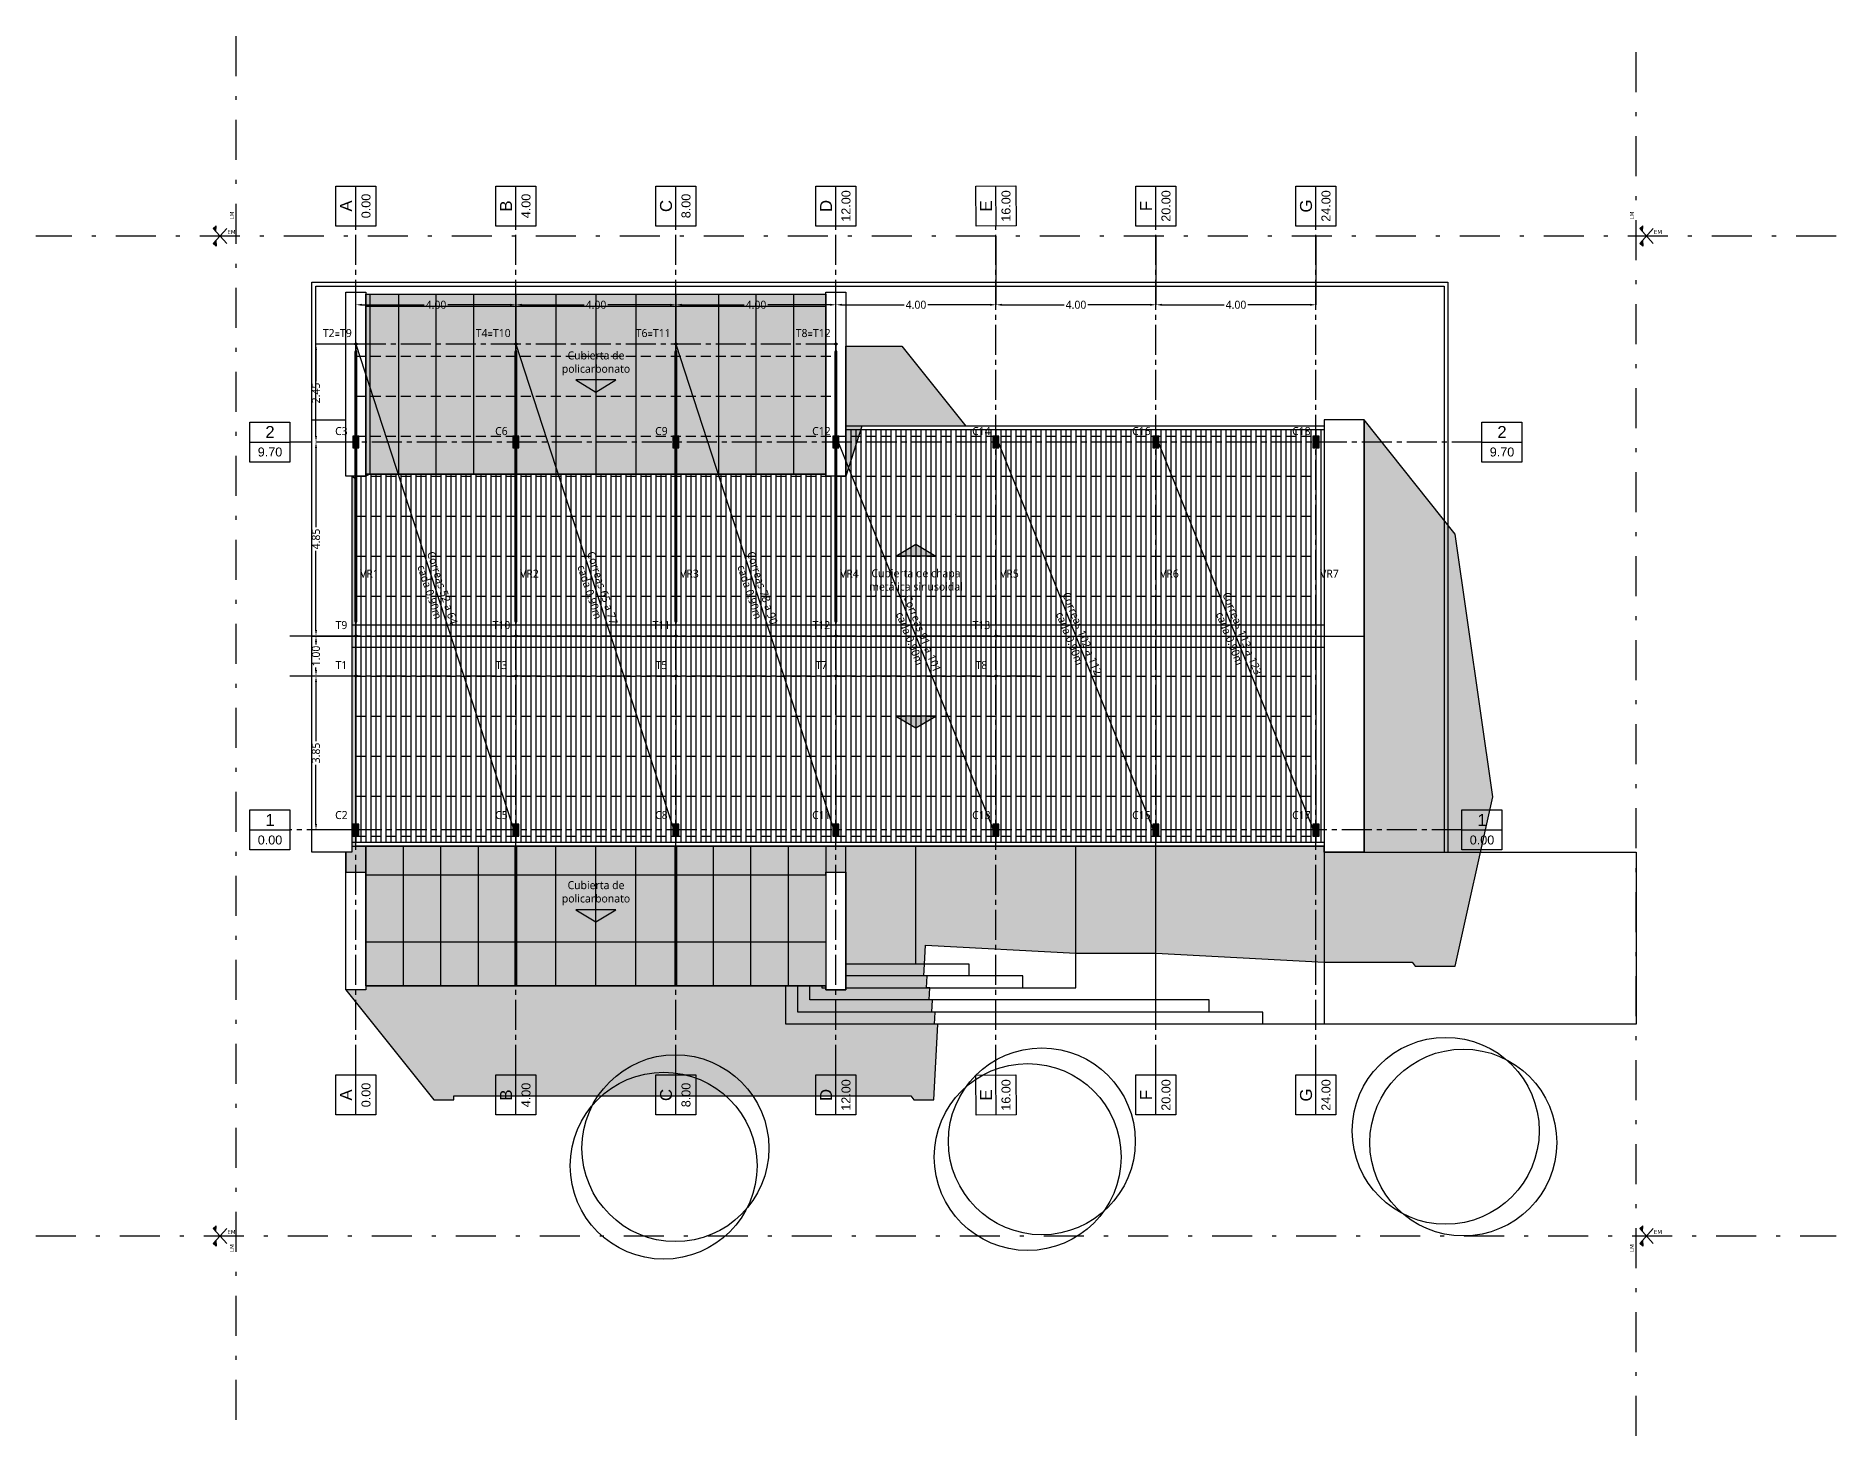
# Model space of a CAD drawing. Header units: inches. Extents: x -5 to 57, y -105 to 48.
# Drawn here: x -5 to 40, y -105 to -70 of the extents above; entities that cross this region are included whole.
import ezdxf

# ---------------------------------------------------------------- set-up
doc = ezdxf.new("R2010")
doc.units = ezdxf.units.IN
doc.header["$MEASUREMENT"] = 0
for name, pattern in [('CENTER2', [1.125, 0.75, -0.125, 0.125, -0.125]), ('CONTINUA', [0]), ('DASHDOT', [25.4, 12.7, -6.35, 0, -6.35]), ('DASHDOTX2', [2, 1, -0.5, 0, -0.5]), ('DASHED2', [0.375, 0.25, -0.125]), ('DIVIDEX2', [63.5, 25.4, -12.7, 0, -12.7, 0, -12.7])]:
    doc.linetypes.add(name, pattern=pattern)
doc.layers.get('Defpoints').update_dxf_attribs({"color": 140})
for name, color, linetype in [('AL-Mamp', 3, 'Continuous'), ('AL-Pavimentos', 1, 'Continuous'), ('Al-Proyecciones', 1, 'DASHED2'), ('DIM-Cotas100', 2, 'Continuous'), ('DIM-Estructura', 2, 'Continuous'), ('EJES-Estructura', 3, 'CENTER2'), ('EJES-Terreno', 2, 'DIVIDEX2'), ('ES-CorreaViga', 240, 'Continuous'), ('ES-Primaria', 3, 'CENTER2'), ('ES-Secundaria', 1, 'DASHED2'), ('ES-Tensor', 4, 'Continuous'), ('HTC-Estructura', 250, 'CONTINUA'), ('HTC-Plantas', 8, 'Continuous'), ('HTC-TexturaPiso', 7, 'Continuous'), ('HTC-Vidrios', 254, 'Continuous'), ('TXT-Estructura', 4, 'DASHDOT')]:
    doc.layers.add(name, color=color, linetype=linetype)
doc.styles.add('2.0 RobotoLight', font='Roboto-Light.ttf', dxfattribs={"height": 0.2})
doc.styles.get("Standard").update_dxf_attribs({"font": 'arial.ttf'})
doc.dimstyles.new('Estructura', dxfattribs={"dimtxt": 0.2, "dimasz": 0.15, "dimexe": 0, "dimexo": 0, "dimgap": 0.04, "dimtad": 0, "dimrnd": 0.001, "dimzin": 0, "dimdsep": 46, "dimtxsty": '2.0 RobotoLight', "dimcen": 0.09, "dimclre": 8, "dimadec": 0, "dimazin": 0, "dimtfac": 1, "dimtix": 1, "dimtmove": 2, "dimatfit": 3, "dimfxl": 1, "dimtolj": 1, "dimtzin": 0, "dimarcsym": 0})

# ---------------------------------------------------------------- blocks, each defined once
blk = doc.blocks.new('casilleros')
at = {"color": 4, "linetype": 'Continuous', "ltscale": 0.7}
blk.add_line((-0.5, 0), (0.5, 0), dxfattribs=at)
blk.add_lwpolyline([(0.5, -0.5), (-0.5, -0.5), (-0.5, 0.5), (0.5, 0.5)], close=True, dxfattribs=at)
blk = doc.blocks.new('eje')
h = blk.add_hatch(color=256)
h.dxf.hatch_style = 1
h.paths.add_polyline_path([(-277.836, -131.917), (-277.829, -132.058), (-277.762, -131.984)])
h = blk.add_hatch(color=256)
h.dxf.hatch_style = 1
h.paths.add_polyline_path([(-277.762, -132.353), (-277.829, -132.279), (-277.836, -132.42)])
at = {"linetype": 'CONTINUA'}
for points in [[(-277.829, -132.058), (-277.836, -131.917), (-277.762, -131.984), (-278.1, -132.353)], [(-277.829, -132.279), (-277.836, -132.42), (-277.762, -132.353), (-278.1, -131.984)]]:
    blk.add_lwpolyline(points, dxfattribs=at)
blk = doc.blocks.new('columna')
at = {"layer": 'HTC-Estructura'}
h = blk.add_hatch(color=256, dxfattribs=at)
h.dxf.hatch_style = 1
h.paths.add_polyline_path([(0.1, 0), (0.15, 0), (0.15, 0.3), (0.1, 0.3)])
h.paths.add_polyline_path([(0, 0), (0.05, 0), (0.05, 0.3), (0, 0.3)])
for points in [[(0, 0), (0.05, 0), (0.05, 0.3), (0, 0.3)], [(0.1, 0), (0.15, 0), (0.15, 0.3), (0.1, 0.3)]]:
    blk.add_lwpolyline(points, close=True)
blk = doc.blocks.new('*D68')
at = {"layer": 'Defpoints', "color": 0, "lineweight": -3, "transparency": 16777216}
for p in [(3, -77.7), (2, -80.15), (3, -80.15)]:
    blk.add_point(p, dxfattribs=at)
at = {"layer": 'DIM-Estructura', "color": 8, "lineweight": -2, "transparency": 16777216}
for p, q in [((3, -77.7), (2, -77.7)), ((3, -80.15), (2, -80.15))]:
    blk.add_line(p, q, dxfattribs=at)
at = {"layer": 'DIM-Estructura', "color": 0, "lineweight": -2, "transparency": 16777216}
for p, q in [((2, -77.85), (2, -78.631)), ((2, -80), (2, -79.219))]:
    blk.add_line(p, q, dxfattribs=at)
at = {"layer": 'DIM-Estructura', "color": 0, "lineweight": -3, "transparency": 16777216}
for points in [[(1.975, -77.85), (2.025, -77.85), (2, -77.7)], [(1.975, -80), (2.025, -80), (2, -80.15)]]:
    blk.add_solid(points, dxfattribs=at)
at = {"layer": 'DIM-Estructura', "color": 0, "lineweight": -3, "transparency": 16777216, "insert": (2, -78.925), "char_height": 0.2, "attachment_point": 5, "rotation": 90, "style": '2.0 RobotoLight'}
blk.add_mtext('\\A1;2.45', dxfattribs=at)
blk = doc.blocks.new('*D69')
at = {"layer": 'Defpoints', "color": 0, "lineweight": -3, "transparency": 16777216}
for p in [(3, -80.15), (2, -85), (3, -85)]:
    blk.add_point(p, dxfattribs=at)
at = {"layer": 'DIM-Estructura', "color": 8, "lineweight": -2, "transparency": 16777216}
for p, q in [((3, -80.15), (2, -80.15)), ((3, -85), (2, -85))]:
    blk.add_line(p, q, dxfattribs=at)
at = {"layer": 'DIM-Estructura', "color": 0, "lineweight": -2, "transparency": 16777216}
for p, q in [((2, -80.3), (2, -82.278)), ((2, -84.85), (2, -82.872))]:
    blk.add_line(p, q, dxfattribs=at)
at = {"layer": 'DIM-Estructura', "color": 0, "lineweight": -3, "transparency": 16777216}
for points in [[(1.975, -80.3), (2.025, -80.3), (2, -80.15)], [(1.975, -84.85), (2.025, -84.85), (2, -85)]]:
    blk.add_solid(points, dxfattribs=at)
at = {"layer": 'DIM-Estructura', "color": 0, "lineweight": -3, "transparency": 16777216, "insert": (2, -82.575), "char_height": 0.2, "attachment_point": 5, "rotation": 90, "style": '2.0 RobotoLight'}
blk.add_mtext('\\A1;4.85', dxfattribs=at)
blk = doc.blocks.new('*D70')
at = {"layer": 'Defpoints', "color": 0, "lineweight": -3, "transparency": 16777216}
for p in [(3, -85), (2, -86), (3, -86)]:
    blk.add_point(p, dxfattribs=at)
at = {"layer": 'DIM-Estructura', "color": 8, "lineweight": -2, "transparency": 16777216}
for p, q in [((3, -85), (2, -85)), ((3, -86), (2, -86))]:
    blk.add_line(p, q, dxfattribs=at)
at = {"layer": 'DIM-Estructura', "color": 0, "lineweight": -2, "transparency": 16777216}
for p, q in [((2, -85.15), (2, -85.213)), ((2, -85.85), (2, -85.787))]:
    blk.add_line(p, q, dxfattribs=at)
at = {"layer": 'DIM-Estructura', "color": 0, "lineweight": -3, "transparency": 16777216}
for points in [[(1.975, -85.15), (2.025, -85.15), (2, -85)], [(1.975, -85.85), (2.025, -85.85), (2, -86)]]:
    blk.add_solid(points, dxfattribs=at)
at = {"layer": 'DIM-Estructura', "color": 0, "lineweight": -3, "transparency": 16777216, "insert": (2, -85.5), "char_height": 0.2, "attachment_point": 5, "rotation": 90, "style": '2.0 RobotoLight'}
blk.add_mtext('\\A1;1.00', dxfattribs=at)
blk = doc.blocks.new('*D71')
at = {"layer": 'Defpoints', "color": 0, "lineweight": -3, "transparency": 16777216}
for p in [(3, -86), (2, -89.85), (3, -89.85)]:
    blk.add_point(p, dxfattribs=at)
at = {"layer": 'DIM-Estructura', "color": 8, "lineweight": -2, "transparency": 16777216}
for p, q in [((3, -86), (2, -86)), ((3, -89.85), (2, -89.85))]:
    blk.add_line(p, q, dxfattribs=at)
at = {"layer": 'DIM-Estructura', "color": 0, "lineweight": -2, "transparency": 16777216}
for p, q in [((2, -86.15), (2, -87.63)), ((2, -89.7), (2, -88.22))]:
    blk.add_line(p, q, dxfattribs=at)
at = {"layer": 'DIM-Estructura', "color": 0, "lineweight": -3, "transparency": 16777216}
for points in [[(1.975, -86.15), (2.025, -86.15), (2, -86)], [(1.975, -89.7), (2.025, -89.7), (2, -89.85)]]:
    blk.add_solid(points, dxfattribs=at)
at = {"layer": 'DIM-Estructura', "color": 0, "lineweight": -3, "transparency": 16777216, "insert": (2, -87.925), "char_height": 0.2, "attachment_point": 5, "rotation": 90, "style": '2.0 RobotoLight'}
blk.add_mtext('\\A1;3.85', dxfattribs=at)
blk = doc.blocks.new('*D72')
at = {"layer": 'Defpoints', "color": 0, "lineweight": -3, "transparency": 16777216}
for p in [(7, -76.72), (3, -77.7), (7, -77.7)]:
    blk.add_point(p, dxfattribs=at)
at = {"layer": 'DIM-Estructura', "color": 8, "lineweight": -2, "transparency": 16777216}
for p, q in [((3, -77.7), (3, -76.72)), ((7, -77.7), (7, -76.72))]:
    blk.add_line(p, q, dxfattribs=at)
at = {"layer": 'DIM-Estructura', "color": 0, "lineweight": -2, "transparency": 16777216}
for p, q in [((3.15, -76.72), (4.705, -76.72)), ((6.85, -76.72), (5.295, -76.72))]:
    blk.add_line(p, q, dxfattribs=at)
at = {"layer": 'DIM-Estructura', "color": 0, "lineweight": -3, "transparency": 16777216}
for points in [[(3.15, -76.695), (3.15, -76.745), (3, -76.72)], [(6.85, -76.695), (6.85, -76.745), (7, -76.72)]]:
    blk.add_solid(points, dxfattribs=at)
at = {"layer": 'DIM-Estructura', "color": 0, "lineweight": -3, "transparency": 16777216, "insert": (5, -76.72), "char_height": 0.2, "attachment_point": 5, "style": '2.0 RobotoLight'}
blk.add_mtext('\\A1;4.00', dxfattribs=at)
blk = doc.blocks.new('*D73')
at = {"layer": 'Defpoints', "color": 0, "lineweight": -3, "transparency": 16777216}
for p in [(11, -76.72), (7, -77.7), (11, -77.7)]:
    blk.add_point(p, dxfattribs=at)
at = {"layer": 'DIM-Estructura', "color": 8, "lineweight": -2, "transparency": 16777216}
for p, q in [((7, -77.7), (7, -76.72)), ((11, -77.7), (11, -76.72))]:
    blk.add_line(p, q, dxfattribs=at)
at = {"layer": 'DIM-Estructura', "color": 0, "lineweight": -2, "transparency": 16777216}
for p, q in [((7.15, -76.72), (8.705, -76.72)), ((10.85, -76.72), (9.295, -76.72))]:
    blk.add_line(p, q, dxfattribs=at)
at = {"layer": 'DIM-Estructura', "color": 0, "lineweight": -3, "transparency": 16777216}
for points in [[(7.15, -76.695), (7.15, -76.745), (7, -76.72)], [(10.85, -76.695), (10.85, -76.745), (11, -76.72)]]:
    blk.add_solid(points, dxfattribs=at)
at = {"layer": 'DIM-Estructura', "color": 0, "lineweight": -3, "transparency": 16777216, "insert": (9, -76.72), "char_height": 0.2, "attachment_point": 5, "style": '2.0 RobotoLight'}
blk.add_mtext('\\A1;4.00', dxfattribs=at)
blk = doc.blocks.new('*D74')
at = {"layer": 'Defpoints', "color": 0, "lineweight": -3, "transparency": 16777216}
for p in [(15, -76.72), (11, -77.7), (15, -77.7)]:
    blk.add_point(p, dxfattribs=at)
at = {"layer": 'DIM-Estructura', "color": 8, "lineweight": -2, "transparency": 16777216}
for p, q in [((11, -77.7), (11, -76.72)), ((15, -77.7), (15, -76.72))]:
    blk.add_line(p, q, dxfattribs=at)
at = {"layer": 'DIM-Estructura', "color": 0, "lineweight": -2, "transparency": 16777216}
for p, q in [((11.15, -76.72), (12.705, -76.72)), ((14.85, -76.72), (13.295, -76.72))]:
    blk.add_line(p, q, dxfattribs=at)
at = {"layer": 'DIM-Estructura', "color": 0, "lineweight": -3, "transparency": 16777216}
for points in [[(11.15, -76.695), (11.15, -76.745), (11, -76.72)], [(14.85, -76.695), (14.85, -76.745), (15, -76.72)]]:
    blk.add_solid(points, dxfattribs=at)
at = {"layer": 'DIM-Estructura', "color": 0, "lineweight": -3, "transparency": 16777216, "insert": (13, -76.72), "char_height": 0.2, "attachment_point": 5, "style": '2.0 RobotoLight'}
blk.add_mtext('\\A1;4.00', dxfattribs=at)
blk = doc.blocks.new('*D75')
at = {"layer": 'Defpoints', "color": 0, "lineweight": -3, "transparency": 16777216}
for p in [(19, -75), (19, -76.72), (15, -77.7)]:
    blk.add_point(p, dxfattribs=at)
at = {"layer": 'DIM-Estructura', "color": 8, "lineweight": -2, "transparency": 16777216}
for p, q in [((19, -75), (19, -76.72)), ((15, -77.7), (15, -76.72))]:
    blk.add_line(p, q, dxfattribs=at)
at = {"layer": 'DIM-Estructura', "color": 0, "lineweight": -2, "transparency": 16777216}
for p, q in [((15.15, -76.72), (16.705, -76.72)), ((18.85, -76.72), (17.295, -76.72))]:
    blk.add_line(p, q, dxfattribs=at)
at = {"layer": 'DIM-Estructura', "color": 0, "lineweight": -3, "transparency": 16777216}
for points in [[(15.15, -76.695), (15.15, -76.745), (15, -76.72)], [(18.85, -76.695), (18.85, -76.745), (19, -76.72)]]:
    blk.add_solid(points, dxfattribs=at)
at = {"layer": 'DIM-Estructura', "color": 0, "lineweight": -3, "transparency": 16777216, "insert": (17, -76.72), "char_height": 0.2, "attachment_point": 5, "style": '2.0 RobotoLight'}
blk.add_mtext('\\A1;4.00', dxfattribs=at)
blk = doc.blocks.new('*D76')
at = {"layer": 'Defpoints', "color": 0, "lineweight": -3, "transparency": 16777216}
for p in [(19, -75), (23, -75), (23, -76.72)]:
    blk.add_point(p, dxfattribs=at)
at = {"layer": 'DIM-Estructura', "color": 8, "lineweight": -2, "transparency": 16777216}
for p, q in [((19, -75), (19, -76.72)), ((23, -75), (23, -76.72))]:
    blk.add_line(p, q, dxfattribs=at)
at = {"layer": 'DIM-Estructura', "color": 0, "lineweight": -2, "transparency": 16777216}
for p, q in [((19.15, -76.72), (20.705, -76.72)), ((22.85, -76.72), (21.295, -76.72))]:
    blk.add_line(p, q, dxfattribs=at)
at = {"layer": 'DIM-Estructura', "color": 0, "lineweight": -3, "transparency": 16777216}
for points in [[(19.15, -76.695), (19.15, -76.745), (19, -76.72)], [(22.85, -76.695), (22.85, -76.745), (23, -76.72)]]:
    blk.add_solid(points, dxfattribs=at)
at = {"layer": 'DIM-Estructura', "color": 0, "lineweight": -3, "transparency": 16777216, "insert": (21, -76.72), "char_height": 0.2, "attachment_point": 5, "style": '2.0 RobotoLight'}
blk.add_mtext('\\A1;4.00', dxfattribs=at)
blk = doc.blocks.new('*D77')
at = {"layer": 'Defpoints', "color": 0, "lineweight": -3, "transparency": 16777216}
for p in [(23, -75), (27, -75), (27, -76.72)]:
    blk.add_point(p, dxfattribs=at)
at = {"layer": 'DIM-Estructura', "color": 8, "lineweight": -2, "transparency": 16777216}
for p, q in [((23, -75), (23, -76.72)), ((27, -75), (27, -76.72))]:
    blk.add_line(p, q, dxfattribs=at)
at = {"layer": 'DIM-Estructura', "color": 0, "lineweight": -2, "transparency": 16777216}
for p, q in [((23.15, -76.72), (24.705, -76.72)), ((26.85, -76.72), (25.295, -76.72))]:
    blk.add_line(p, q, dxfattribs=at)
at = {"layer": 'DIM-Estructura', "color": 0, "lineweight": -3, "transparency": 16777216}
for points in [[(23.15, -76.695), (23.15, -76.745), (23, -76.72)], [(26.85, -76.695), (26.85, -76.745), (27, -76.72)]]:
    blk.add_solid(points, dxfattribs=at)
at = {"layer": 'DIM-Estructura', "color": 0, "lineweight": -3, "transparency": 16777216, "insert": (25, -76.72), "char_height": 0.2, "attachment_point": 5, "style": '2.0 RobotoLight'}
blk.add_mtext('\\A1;4.00', dxfattribs=at)

msp = doc.modelspace()

# ---------------------------------------------------------------- hatches: boundary and pattern name
at = {"layer": 'HTC-Plantas', "lineweight": -3, "transparency": 33554559}
h = msp.add_hatch(color=8, dxfattribs=at)
h.dxf.hatch_style = 1
h.paths.add_polyline_path([(3, -81.078), (2.9, -81), (2.9, -90.4), (2.75, -90.4), (2.75, -90.9), (3.25, -90.9), (3.25, -90.975), (14.75, -90.975), (14.75, -90.9), (15.25, -90.9), (15.25, -93.85), (14.75, -93.85), (14.75, -93.75), (3.25, -93.75), (3.25, -93.85), (2.75, -93.85), (4.95, -96.6), (5.45, -96.6), (5.45, -96.5), (16.87, -96.5), (16.95, -96.6), (17.45, -96.6), (17.55, -94.7), (17.466, -94.7), (17.482, -94.4), (17.398, -94.4), (17.414, -94.1), (17.33, -94.1), (17.346, -93.8), (17.262, -93.8), (17.277, -93.5), (17.193, -93.5), (17.209, -93.2), (17.234, -92.73), (21, -92.93), (23, -92.93), (27.2, -93.153), (29.402, -93.153), (29.482, -93.253), (30.482, -93.253), (31.419, -89.024), (30.482, -82.453), (28.2, -79.6), (28.2, -90.4), (27.2, -90.4), (27.2, -90.25), (3, -90.25)])
h.paths.add_polyline_path([(16.65, -77.75), (18.25, -79.75), (15.65, -79.75), (15.25, -81), (15.25, -77.75)])
h.paths.add_polyline_path([(3.25, -76.45), (3.35, -76.45), (3.35, -80.95), (3.25, -81)])
at = {"layer": 'HTC-Plantas', "lineweight": -3}
h = msp.add_hatch(color=256, dxfattribs=at)
h.dxf.hatch_style = 1
h.paths.add_polyline_path([(9, -78.9), (9.5, -78.6), (8.5, -78.6)])
h = msp.add_hatch(color=256, dxfattribs=at)
h.dxf.hatch_style = 1
h.paths.add_polyline_path([(17, -82.7), (17.5, -83), (16.5, -83)])
h = msp.add_hatch(color=256, dxfattribs=at)
h.dxf.hatch_style = 1
h.paths.add_polyline_path([(17, -87.3), (17.5, -87), (16.5, -87)])
h = msp.add_hatch(color=256, dxfattribs=at)
h.dxf.hatch_style = 1
h.paths.add_polyline_path([(9, -92.143), (9.5, -91.843), (8.5, -91.843)])
at = {"layer": 'HTC-TexturaPiso', "lineweight": -3}
h = msp.add_hatch(dxfattribs=at)
h.set_pattern_fill('LINE', color=8, angle=90)
h.paths.add_polyline_path([(15.25, -79.85), (15.25, -81), (15.025, -81), (15.025, -84.625, -1), (14.975, -84.625), (14.975, -81), (14.75, -81), (14.75, -80.95), (11.025, -80.95), (11.025, -84.625, -1), (10.975, -84.625), (10.975, -80.95), (7.025, -80.95), (7.025, -84.625, -1), (6.975, -84.625), (6.975, -80.95), (3.25, -80.95), (3.25, -81), (3.025, -81), (3.025, -84.625, -1), (2.975, -84.625), (2.975, -81), (2.9, -81), (2.9, -84.725), (27.2, -84.725), (27.2, -79.85)])
h.paths.add_polyline_path([(27.2, -90.15), (27.2, -85.275), (2.9, -85.275), (2.9, -90.15)])
h.paths.add_polyline_path([(27.2, -85), (27.2, -84.725), (2.9, -84.725), (2.9, -85)])
h.paths.add_polyline_path([(27.2, -85.275), (27.2, -85), (2.9, -85), (2.9, -85.275)])
at = {"layer": 'HTC-Vidrios', "lineweight": -3}
h = msp.add_hatch(color=256, dxfattribs=at)
h.dxf.hatch_style = 1
h.paths.add_polyline_path([(10.975, -77.9, -1), (11.025, -77.9), (11.025, -80.95), (14.75, -80.95), (14.75, -76.45), (11, -76.45), (7, -76.45), (3.25, -76.45), (3.25, -80.95), (6.975, -80.95), (6.975, -77.9, -1), (7.025, -77.9), (7.025, -80.95), (10.975, -80.95)])
h = msp.add_hatch(color=256, dxfattribs=at)
h.dxf.hatch_style = 1
h.paths.add_polyline_path([(3.25, -90.25), (6.9, -90.25), (7.1, -90.25), (10.9, -90.25), (11.1, -90.25), (14.75, -90.25), (14.75, -93.75), (3.25, -93.75)])

# ---------------------------------------------------------------- linework, layer by layer
at = {"layer": 'AL-Mamp', "color": 2}
msp.add_line((1.9, -89), (1.9, -81), dxfattribs=at)
at = {"layer": 'AL-Pavimentos'}
for p, q in [((4.063, -76.45), (4.063, -80.95)), ((5, -76.45), (5, -80.95)), ((5.938, -76.45), (5.938, -80.95)), ((7, -76.45), (7, -77.875)), ((8, -76.45), (8, -80.95)), ((9, -76.45), (9, -80.95)), ((10, -76.45), (10, -80.95)), ((11, -76.45), (11, -77.875)), ((12.063, -76.45), (12.063, -80.95)), ((13, -76.45), (13, -80.95)), ((13.938, -76.45), (13.938, -80.95)), ((14.75, -77.41), (14.75, -79.75)), ((3.25, -80.95), (6.975, -80.95)), ((7.025, -80.95), (10.975, -80.95)), ((11.025, -80.95), (14.75, -80.95))]:
    msp.add_line(p, q, dxfattribs=at)
at = {"layer": 'AL-Pavimentos', "lineweight": -3}
for p, q in [((27.2, -79.75), (15.25, -79.75)), ((27.2, -79.85), (15.25, -79.85)), ((2.9, -84.725), (27.2, -84.725)), ((2.9, -85.275), (27.2, -85.275)), ((2.9, -90.15), (27.2, -90.15)), ((2.9, -90.25), (27.2, -90.25)), ((4.188, -93.75), (4.188, -90.25)), ((5.125, -93.75), (5.125, -90.25)), ((6.063, -93.75), (6.063, -90.25)), ((7, -93.75), (7, -90.25)), ((8, -93.75), (8, -90.25)), ((9, -93.75), (9, -90.25)), ((10, -93.75), (10, -90.25)), ((11, -93.75), (11, -90.25)), ((11.938, -93.75), (11.938, -90.25)), ((12.875, -93.75), (12.875, -90.25)), ((13.812, -93.75), (13.812, -90.25))]:
    msp.add_line(p, q, dxfattribs=at)
at = {"layer": 'AL-Pavimentos', "color": 2, "lineweight": -3}
msp.add_line((1.9, -85), (28.2, -85), dxfattribs=at)
at = {"layer": 'AL-Pavimentos', "color": 8}
for p, q in [((17, -93.2), (17, -90.25)), ((21, -93.8), (21, -90.25)), ((27.2, -90.4), (27.2, -94.7)), ((17, -93.2), (15.25, -93.2))]:
    msp.add_line(p, q, dxfattribs=at)
at = {"layer": 'AL-Pavimentos', "color": 9}
msp.add_line((23, -94.1), (23, -90.15), dxfattribs=at)
at = {"layer": 'AL-Pavimentos', "color": 8, "lineweight": -3}
for p, q in [((3.25, -92.643), (6.975, -92.643)), ((7.025, -92.643), (10.975, -92.643)), ((11.025, -92.643), (14.75, -92.643))]:
    msp.add_line(p, q, dxfattribs=at)
at = {"layer": 'AL-Pavimentos', "color": 2}
msp.add_line((3.25, -93.75), (14.75, -93.75), dxfattribs=at)
at = {"layer": 'AL-Pavimentos', "color": 8}
for points in [[(1.9, -79.6), (1.9, -76.15), (30.3, -76.15), (30.3, -90.4)], [(2, -79.6), (2, -76.25), (30.2, -76.25), (30.2, -90.4)], [(3.25, -76.75), (6.975, -76.75)], [(7.025, -76.75), (10.975, -76.75)], [(11.025, -76.75), (14.75, -76.75)], [(27.2, -90.4), (35, -90.4), (35, -94.7), (13.75, -94.7), (13.75, -94.7), (13.75, -93.757)], [(18.333, -93.5), (15.25, -93.5)], [(19.667, -93.8), (19.667, -93.5), (18.333, -93.5), (18.333, -93.2), (17, -93.2)], [(24.333, -94.4), (14.05, -94.4), (14.05, -93.757)], [(25.667, -94.7), (25.667, -94.4), (24.333, -94.4), (24.333, -94.1), (14.35, -94.1), (14.35, -93.757)], [(15.25, -93.8), (21, -93.8)]]:
    msp.add_lwpolyline(points, dxfattribs=at)
at = {"layer": 'AL-Pavimentos', "color": 2}
for points in [[(2.975, -81), (2.75, -81), (2.75, -76.4), (3.25, -76.4), (3.25, -81), (3.025, -81)], [(3.25, -76.45), (14.75, -76.45)], [(14.975, -81), (14.75, -81), (14.75, -76.4), (15.25, -76.4), (15.25, -81), (15.025, -81)], [(3.25, -90.25), (3.25, -93.85), (2.75, -93.85), (2.75, -90.4)], [(14.75, -90.25), (14.75, -93.85), (15.25, -93.85), (15.25, -90.25)]]:
    msp.add_lwpolyline(points, dxfattribs=at)
at = {"layer": 'AL-Pavimentos', "lineweight": -3}
for points in [[(9, -78.9), (9.5, -78.6), (8.5, -78.6)], [(17, -82.7), (17.5, -83), (16.5, -83)], [(17, -87.3), (17.5, -87), (16.5, -87)], [(9, -92.143), (9.5, -91.843), (8.5, -91.843)]]:
    msp.add_lwpolyline(points, close=True, dxfattribs=at)
at = {"layer": 'AL-Pavimentos', "color": 3}
msp.add_lwpolyline([(2.9, -81), (2.9, -90.4), (1.9, -90.4), (1.9, -79.6), (2.75, -79.6)], dxfattribs=at)
at = {"layer": 'AL-Pavimentos', "color": 3, "lineweight": -3}
msp.add_lwpolyline([(27.2, -90.4), (28.2, -90.4), (28.2, -79.6), (27.2, -79.6)], close=True, dxfattribs=at)
at = {"layer": 'AL-Pavimentos', "color": 9}
msp.add_lwpolyline([(14.65, -93.757), (14.65, -93.8), (14.75, -93.8)], dxfattribs=at)
for centre in [(20.146, -97.635), (30.244, -97.37), (30.682, -97.664), (10.986, -97.805), (19.792, -98.027), (10.692, -98.244)]:
    msp.add_circle(centre, 2.336, dxfattribs=at)
at = {"layer": 'Al-Proyecciones', "color": 8, "linetype": 'DASHED2'}
for p, q in [((14.75, -80), (14.75, -81)), ((15.25, -80), (15.25, -81)), ((2.75, -92.813), (2.75, -90.4))]:
    msp.add_line(p, q, dxfattribs=at)
at = {"layer": 'Defpoints', "lineweight": -3}
for points in [[(3.25, -76.45), (14.75, -76.45), (14.75, -80.95), (3.25, -80.95)], [(16.65, -77.75), (18.25, -79.75), (15.65, -79.75), (15.25, -81), (15.25, -77.75)], [(3, -81.078), (2.9, -81), (2.9, -90.4), (2.75, -90.4), (2.75, -90.9), (3.25, -90.9), (3.25, -90.975), (14.75, -90.975), (14.75, -90.9), (15.25, -90.9), (15.25, -93.85), (14.75, -93.85), (14.75, -93.75), (3.25, -93.75), (3.25, -93.85), (2.75, -93.85), (4.95, -96.6), (5.45, -96.6), (5.45, -96.5), (16.87, -96.5), (16.95, -96.6), (17.45, -96.6), (17.55, -94.7), (17.466, -94.7), (17.482, -94.4), (17.398, -94.4), (17.414, -94.1), (17.33, -94.1), (17.346, -93.8), (17.262, -93.8), (17.277, -93.5), (17.193, -93.5), (17.209, -93.2), (17.234, -92.73), (21, -92.93), (23, -92.93), (27.2, -93.153), (29.402, -93.153), (29.482, -93.253), (30.482, -93.253), (31.419, -89.024), (30.482, -82.453), (28.2, -79.6), (28.2, -90.4), (27.2, -90.4), (27.2, -90.25), (3, -90.25)]]:
    msp.add_lwpolyline(points, close=True, dxfattribs=at)
for points in [[(3.25, -76.45), (3.35, -76.45), (3.35, -80.95), (3.25, -81), (3.25, -76.45)], [(3.25, -90.25), (6.9, -90.25), (6.9, -90.25), (7.1, -90.25), (7.1, -90.25), (10.9, -90.25), (10.9, -90.25), (11.1, -90.25), (11.1, -90.25), (14.75, -90.25), (14.75, -93.75), (3.25, -93.75), (3.25, -90.25)]]:
    msp.add_lwpolyline(points, dxfattribs=at)
at = {"layer": 'DIM-Estructura', "lineweight": -3}
for p in [(18, -81.962), (16, -83.987)]:
    msp.add_point(p, dxfattribs=at)
at = {"layer": 'EJES-Estructura'}
for p, q in [((3, -95.975), (3, -74.75)), ((7, -95.975), (7, -74.75)), ((11, -95.975), (11, -74.75)), ((15, -95.975), (15, -74.75)), ((19, -95.975), (19, -74.75)), ((23, -95.975), (23, -74.75)), ((27, -95.975), (27, -74.75)), ((31.15, -80.15), (1.35, -80.15)), ((20, -85), (1.35, -85)), ((20, -86), (1.35, -86)), ((30.65, -89.85), (1.35, -89.85))]:
    msp.add_line(p, q, dxfattribs=at)
at = {"layer": 'EJES-Estructura', "lineweight": -3}
msp.add_line((15, -77.7), (2, -77.7), dxfattribs=at)
at = {"layer": 'EJES-Terreno', "linetype": 'DASHDOTX2'}
for p, q in [((0, -70), (0, -105)), ((35, -105), (35, -70)), ((40, -75), (-5, -75)), ((-5, -100), (40, -100))]:
    msp.add_line(p, q, dxfattribs=at)
at = {"layer": 'ES-CorreaViga', "color": 8, "lineweight": -3}
for points in [[(7.025, -93.75), (7.025, -90.25), (6.975, -90.25), (6.975, -93.75)], [(11.025, -93.75), (11.025, -90.25), (10.975, -90.25), (10.975, -93.75)]]:
    msp.add_lwpolyline(points, dxfattribs=at)
at = {"layer": 'ES-Primaria', "lineweight": -3}
for p, q in [((3, -77.7), (3, -89.85)), ((7, -77.7), (7, -89.85)), ((11, -77.7), (11, -89.85)), ((15, -77.7), (15, -89.85)), ((19, -80.15), (19, -89.85)), ((23, -80.15), (23, -89.85)), ((27, -80.15), (27, -89.85))]:
    msp.add_line(p, q, dxfattribs=at)
for centre in [(3, -77.7), (7, -77.7), (11, -77.7), (15, -77.7), (3, -85), (7, -85), (11, -85), (15, -85), (19, -85), (3, -86), (7, -86), (11, -86), (15, -86), (19, -86)]:
    msp.add_circle(centre, 0.025, dxfattribs=at)
at = {"layer": 'ES-Secundaria', "color": 8, "linetype": 'Continuous', "lineweight": -3}
for p, q in [((3, -77.7), (7, -90)), ((7, -77.7), (11, -90)), ((11, -77.7), (15, -90)), ((15, -80), (19, -90)), ((19, -80), (23, -90)), ((23, -80), (27, -90))]:
    msp.add_line(p, q, dxfattribs=at)
at = {"layer": 'ES-Secundaria', "lineweight": -3}
for p, q in [((3, -78), (15, -78)), ((3, -79), (15, -79)), ((3, -80), (27, -80)), ((3, -81), (27, -81)), ((3, -82), (27, -82)), ((3, -83), (27, -83)), ((3, -84), (27, -84)), ((3, -85), (27, -85)), ((3, -86), (27, -86)), ((3, -87), (27, -87)), ((3, -88), (27, -88)), ((3, -89), (27, -89)), ((3, -90), (27, -90))]:
    msp.add_line(p, q, dxfattribs=at)
at = {"layer": 'ES-Tensor', "color": 1}
for points in [[(3.025, -84.625), (3.025, -77.9, 1), (2.975, -77.9), (2.975, -84.625, 1)], [(7.025, -84.625), (7.025, -77.9, 1), (6.975, -77.9), (6.975, -84.625, 1)], [(11.025, -84.625), (11.025, -77.9, 1), (10.975, -77.9), (10.975, -84.625, 1)], [(15.025, -84.625), (15.025, -77.9, 1), (14.975, -77.9), (14.975, -84.625, 1)]]:
    msp.add_lwpolyline(points, format="xyb", close=True, dxfattribs=at)

# ---------------------------------------------------------------- block references
at = {"layer": 'EJES-Terreno', "linetype": 'CONTINUA', "xscale": -1}
for p in [(-278.331, 57.168), (-242.668, 57.168), (-278.331, 32.168), (-242.668, 32.168)]:
    msp.add_blockref('eje', p, dxfattribs=at)
at = {"layer": 'ES-Primaria', "rotation": 180}
for p in [(3.075, -80), (7.075, -80), (11.075, -80), (15.075, -80), (19.075, -80), (23.075, -80), (27.075, -80), (3.075, -89.7), (7.075, -89.7), (11.075, -89.7), (15.075, -89.7), (19.075, -89.7), (23.075, -89.7), (27.075, -89.7)]:
    msp.add_blockref('columna', p, dxfattribs=at)
at = {"layer": 'TXT-Estructura'}
for p, rotation in [((3, -74.25), 89.99999999999999), ((7, -74.25), 89.99999999999999), ((11, -74.25), 89.99999999999999), ((15, -74.25), 89.99999999999999), ((19, -74.25), 90.00000000000365), ((23, -74.25), 89.99999999999999), ((27, -74.25), 89.99999999999999), ((3, -96.475), 89.99999999999999), ((7, -96.475), 89.99999999999999), ((11, -96.475), 89.99999999999999), ((15, -96.475), 89.99999999999999), ((19, -96.475), 90.00000000000365), ((23, -96.475), 89.99999999999999), ((27, -96.475), 89.99999999999999)]:
    msp.add_blockref('casilleros', p, dxfattribs=dict(at, rotation=rotation))
for p in [(0.85, -80.15), (31.65, -80.15), (0.85, -89.85), (31.15, -89.85)]:
    msp.add_blockref('casilleros', p, dxfattribs=at)

# ---------------------------------------------------------------- texts
at = {"layer": 'DIM-Cotas100', "lineweight": -3, "char_height": 0.2, "attachment_point": 5, "style": '2.0 RobotoLight'}
for s, width, heights, insert in [('Cubierta de policarbonato', 2.47492, [0.612], (9, -78.186)), ('Cubierta de chapa metálica sinusoidal', 2.53677, [0], (17, -83.6)), ('Cubierta de policarbonato', 2.47492, [0.612], (9, -91.429))]:
    msp.add_mtext_dynamic_manual_height_columns(s, width=width, gutter_width=1, heights=heights, dxfattribs=dict(at, insert=insert))
at = {"layer": 'EJES-Terreno', "linetype": 'CONTINUA', "char_height": 0.1, "attachment_point": 8, "rotation": 90}
for insert in [(-0.05, -74.453), (34.95, -74.453), (-0.05, -100.269), (34.95, -100.269)]:
    msp.add_mtext_dynamic_manual_height_columns('\\pxql;{\\fVerdana|b0|i0|c0|p34;LM}', width=0.26214, gutter_width=12.5, heights=[0], dxfattribs=dict(at, insert=insert))
at = {"layer": 'EJES-Terreno', "linetype": 'CONTINUA', "char_height": 0.1, "attachment_point": 8}
for insert in [(-0.085, -74.95), (35.578, -74.95), (-0.085, -99.95), (35.578, -99.95)]:
    msp.add_mtext_dynamic_manual_height_columns('\\pxql;{\\fVerdana|b0|i0|c0|p34;EM}', width=0.26214, gutter_width=12.5, heights=[0], dxfattribs=dict(at, insert=insert))
at = {"layer": 'ES-Primaria', "lineweight": -3, "char_height": 0.2, "attachment_point": 5, "style": '2.0 RobotoLight'}
for s, insert in [('T2{\\fISOCPEUR|b0|i0|c0|p34;≡}T9', (2.533, -77.428)), ('T4{\\fISOCPEUR|b0|i0|c0|p34;≡}T10', (6.43, -77.428)), ('T6{\\fISOCPEUR|b0|i0|c0|p34;≡}T11', (10.43, -77.428)), ('T8{\\fISOCPEUR|b0|i0|c0|p34;≡}T12', (14.43, -77.428)), ('C3', (2.635, -79.878)), ('C6', (6.635, -79.878)), ('C9', (10.635, -79.878)), ('C12', (14.635, -79.878)), ('C14', (18.635, -79.878)), ('C16', (22.635, -79.878)), ('C18', (26.635, -79.878)), ('VR1', (3.336, -83.441)), ('VR2', (7.336, -83.441)), ('VR3', (11.336, -83.441)), ('VR4', (15.336, -83.441)), ('VR5', (19.336, -83.441)), ('VR6', (23.336, -83.441)), ('VR7', (27.336, -83.441)), ('T9', (2.635, -84.728)), ('T10', (6.635, -84.728)), ('T11', (10.635, -84.728)), ('T12', (14.635, -84.728)), ('T13', (18.635, -84.728)), ('T1', (2.635, -85.728)), ('T3', (6.635, -85.728)), ('T5', (10.635, -85.728)), ('T7', (14.635, -85.728)), ('T8', (18.635, -85.728)), ('C2', (2.635, -89.478)), ('C5', (6.635, -89.478)), ('C8', (10.635, -89.478)), ('C11', (14.635, -89.478)), ('C13', (18.635, -89.478)), ('C15', (22.635, -89.478)), ('C17', (26.635, -89.478))]:
    msp.add_mtext_dynamic_manual_height_columns(s, width=2.47492, gutter_width=1, heights=[0.612], dxfattribs=dict(at, insert=insert))
at = {"layer": 'ES-Secundaria', "lineweight": -3, "char_height": 0.2, "attachment_point": 5, "style": '2.0 RobotoLight'}
for s, insert, rotation in [('Correas 52 a 64 cada 0.90m', (5, -83.85), 288.0147), ('Correas 65 a 77 cada 0.90m', (9, -83.85), 288.0147), ('Correas 78 a 90\\Pcada 0.90m', (13, -83.85), 288.0147), ('Correas 91 a 101\\Pcada 0.90m', (17, -85), 291.8014), ('Correas 102 a 112\\Pcada 0.90m', (21, -85), 291.8014), ('Correas 113 a 123\\Pcada 0.90m', (25, -85), 291.8014)]:
    msp.add_mtext_dynamic_manual_height_columns(s, width=2.47492, gutter_width=1, heights=[0.612], dxfattribs=dict(at, insert=insert, rotation=rotation))
at = {"layer": 'TXT-Estructura', "ltscale": 0.7, "attachment_point": 1, "rotation": 90}
for s, insert, char_height in [('\\pxqc;A', (2.6, -74.75), 0.3), ('\\pxqc;0.00', (3.137, -74.75), 0.225), ('\\pxqc;B', (6.6, -74.75), 0.3), ('\\pxqc;4.00', (7.137, -74.75), 0.225), ('\\pxqc;C', (10.6, -74.75), 0.3), ('\\pxqc;8.00', (11.137, -74.75), 0.225), ('\\pxqc;D', (14.6, -74.75), 0.3), ('\\pxqc;12.00', (15.137, -74.75), 0.225), ('\\pxqc;E', (18.6, -74.75), 0.3), ('\\pxqc;16.00', (19.137, -74.75), 0.225), ('\\pxqc;F', (22.6, -74.75), 0.3), ('\\pxqc;20.00', (23.137, -74.75), 0.225), ('\\pxqc;G', (26.6, -74.75), 0.3), ('\\pxqc;24.00', (27.137, -74.75), 0.225), ('\\pxqc;0.00', (3.137, -96.975), 0.225), ('\\pxqc;4.00', (7.137, -96.975), 0.225), ('\\pxqc;8.00', (11.137, -96.975), 0.225), ('\\pxqc;12.00', (15.137, -96.975), 0.225), ('\\pxqc;16.00', (19.137, -96.975), 0.225), ('\\pxqc;20.00', (23.137, -96.975), 0.225), ('\\pxqc;24.00', (27.137, -96.975), 0.225), ('\\pxqc;A', (2.6, -96.975), 0.3), ('\\pxqc;B', (6.6, -96.975), 0.3), ('\\pxqc;C', (10.6, -96.975), 0.3), ('\\pxqc;D', (14.6, -96.975), 0.3), ('\\pxqc;E', (18.6, -96.975), 0.3), ('\\pxqc;F', (22.6, -96.975), 0.3), ('\\pxqc;G', (26.6, -96.975), 0.3)]:
    msp.add_mtext_dynamic_manual_height_columns(s, width=1, gutter_width=12.5, heights=[0], dxfattribs=dict(at, insert=insert, char_height=char_height))
at = {"layer": 'TXT-Estructura', "ltscale": 0.7, "attachment_point": 1}
for s, insert, char_height in [('\\pxqc;2', (0.35, -79.75), 0.3), ('\\pxqc;2', (31.15, -79.75), 0.3), ('\\pxqc;9.70', (0.35, -80.287), 0.225), ('\\pxqc;9.70', (31.15, -80.287), 0.225), ('\\pxqc;1', (0.35, -89.45), 0.3), ('\\pxqc;1', (30.65, -89.45), 0.3), ('\\pxqc;0.00', (0.35, -89.987), 0.225), ('\\pxqc;0.00', (30.65, -89.987), 0.225)]:
    msp.add_mtext_dynamic_manual_height_columns(s, width=1, gutter_width=12.5, heights=[0], dxfattribs=dict(at, insert=insert, char_height=char_height))

# ---------------------------------------------------------------- dimensions: what is measured, and where the dimension line sits
at = {"layer": 'DIM-Estructura', "lineweight": -3}
for base, p1, p2, picture, middle in [((19, -76.72), (15, -77.7), (19, -75), '*D75', (17, -76.72)), ((23, -76.72), (19, -75), (23, -75), '*D76', (21, -76.72)), ((27, -76.72), (23, -75), (27, -75), '*D77', (25, -76.72)), ((7, -76.72), (3, -77.7), (7, -77.7), '*D72', (5, -76.72)), ((11, -76.72), (7, -77.7), (11, -77.7), '*D73', (9, -76.72)), ((15, -76.72), (11, -77.7), (15, -77.7), '*D74', (13, -76.72))]:
    dim = msp.add_linear_dim(base=base, p1=p1, p2=p2, dimstyle='Estructura', dxfattribs=at)
    dim.commit()
    dim.dimension.update_dxf_attribs({"geometry": picture, "text_midpoint": middle})
for base, p1, p2, picture, middle in [((2, -80.15), (3, -77.7), (3, -80.15), '*D68', (2, -78.925)), ((2, -85), (3, -80.15), (3, -85), '*D69', (2, -82.575)), ((2, -86), (3, -85), (3, -86), '*D70', (2, -85.5)), ((2, -89.85), (3, -86), (3, -89.85), '*D71', (2, -87.925))]:
    dim = msp.add_linear_dim(base=base, p1=p1, p2=p2, angle=90, dimstyle='Estructura', dxfattribs=at)
    dim.commit()
    dim.dimension.update_dxf_attribs({"geometry": picture, "text_midpoint": middle})

doc.saveas('drawing.dxf')
